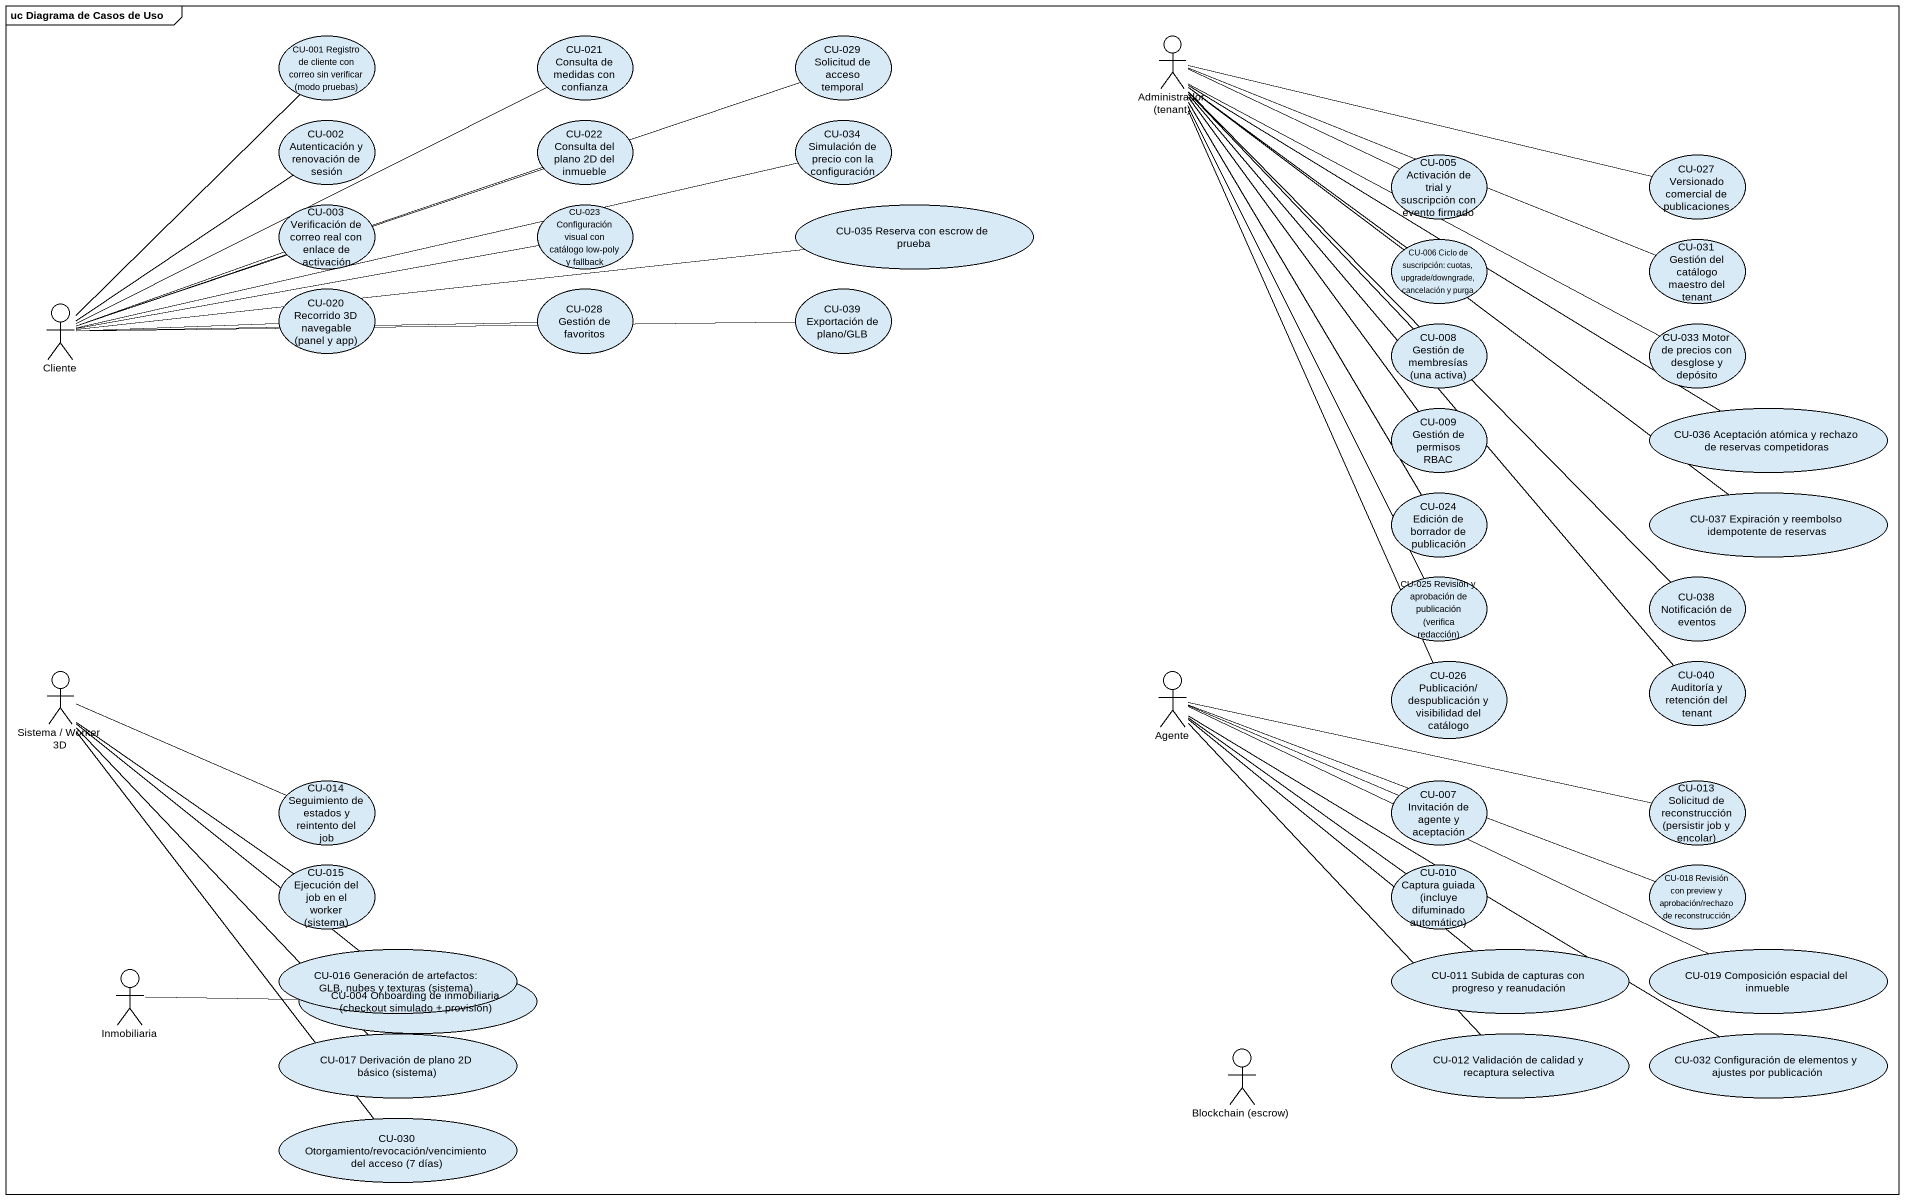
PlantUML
@startuml
mainframe uc Diagrama de Casos de Uso
usecase "CU-001 Registro de cliente con correo sin verificar (modo pruebas)" as CU_001_Registro_de_cliente
usecase "CU-021 Consulta de medidas con confianza" as CU_021_Consulta_de_medidas
usecase "CU-029 Solicitud de acceso temporal" as CU_029_Solicitud_de_acceso
actor "Administrador (tenant)" as Administrador_tenant
usecase "CU-002 Autenticación y renovación de sesión" as CU_002_Autenticación_y
usecase "CU-022 Consulta del plano 2D del inmueble" as CU_022_Consulta_del_plano
usecase "CU-034 Simulación de precio con la configuración" as CU_034_Simulación_de_precio
usecase "CU-005 Activación de trial y suscripción con evento firmado" as CU_005_Activación_de_trial
usecase "CU-027 Versionado comercial de publicaciones" as CU_027_Versionado_comercial
usecase "CU-003 Verificación de correo real con enlace de activación" as CU_003_Verificación_de
usecase "CU-023 Configuración visual con catálogo low-poly y fallback" as CU_023_Configuración_visual
usecase "CU-035 Reserva con escrow de prueba" as CU_035_Reserva_con_escrow
usecase "CU-006 Ciclo de suscripción: cuotas, upgrade/downgrade, cancelación y purga" as CU_006_Ciclo_de_suscripción
usecase "CU-031 Gestión del catálogo maestro del tenant" as CU_031_Gestión_del_catálogo
actor Cliente
usecase "CU-020 Recorrido 3D navegable (panel y app)" as CU_020_Recorrido_3D
usecase "CU-028 Gestión de favoritos" as CU_028_Gestión_de_favoritos
usecase "CU-039 Exportación de plano/GLB" as CU_039_Exportación_de_plano
usecase "CU-008 Gestión de membresías (una activa)" as CU_008_Gestión_de
usecase "CU-033 Motor de precios con desglose y depósito" as CU_033_Motor_de_precios_con
usecase "CU-009 Gestión de permisos RBAC" as CU_009_Gestión_de_permisos
usecase "CU-036 Aceptación atómica y rechazo de reservas competidoras" as CU_036_Aceptación_atómica_y
usecase "CU-024 Edición de borrador de publicación" as CU_024_Edición_de_borrador
usecase "CU-037 Expiración y reembolso idempotente de reservas" as CU_037_Expiración_y
usecase "CU-025 Revisión y aprobación de publicación (verifica redacción)" as CU_025_Revisión_y
usecase "CU-038 Notificación de eventos" as CU_038_Notificación_de
usecase "CU-026 Publicación/despublicación y visibilidad del catálogo" as CU_026_Publicación
usecase "CU-040 Auditoría y retención del tenant" as CU_040_Auditoría_y
actor "Sistema / Worker 3D" as Sistema_Worker_3D
actor Agente
usecase "CU-014 Seguimiento de estados y reintento del job" as CU_014_Seguimiento_de
usecase "CU-007 Invitación de agente y aceptación" as CU_007_Invitación_de_agente
usecase "CU-013 Solicitud de reconstrucción (persistir job y encolar)" as CU_013_Solicitud_de
usecase "CU-015 Ejecución del job en el worker (sistema)" as CU_015_Ejecución_del_job_en
usecase "CU-010 Captura guiada (incluye difuminado automático)" as CU_010_Captura_guiada
usecase "CU-018 Revisión con preview y aprobación/rechazo de reconstrucción" as CU_018_Revisión_con_preview
actor Inmobiliaria
usecase "CU-016 Generación de artefactos: GLB, nubes y texturas (sistema)" as CU_016_Generación_de
usecase "CU-004 Onboarding de inmobiliaria (checkout simulado + provisión)" as CU_004_Onboarding_de
usecase "CU-011 Subida de capturas con progreso y reanudación" as CU_011_Subida_de_capturas
usecase "CU-019 Composición espacial del inmueble" as CU_019_Composición_espacial
usecase "CU-017 Derivación de plano 2D básico (sistema)" as CU_017_Derivación_de_plano
actor "Blockchain (escrow)" as Blockchain_escrow
usecase "CU-012 Validación de calidad y recaptura selectiva" as CU_012_Validación_de
usecase "CU-032 Configuración de elementos y ajustes por publicación" as CU_032_Configuración_de
usecase "CU-030 Otorgamiento/revocación/vencimiento del acceso (7 días)" as CU_030_Otorgamiento
Administrador_tenant -right- CU_005_Activación_de_trial
Administrador_tenant -right- CU_027_Versionado_comercial
Administrador_tenant -- CU_006_Ciclo_de_suscripción
Administrador_tenant -right- CU_031_Gestión_del_catálogo
Administrador_tenant -- CU_008_Gestión_de
Administrador_tenant -right- CU_033_Motor_de_precios_con
Administrador_tenant -- CU_009_Gestión_de_permisos
Administrador_tenant -- CU_036_Aceptación_atómica_y
Administrador_tenant -- CU_024_Edición_de_borrador
Administrador_tenant -- CU_037_Expiración_y
Administrador_tenant -- CU_025_Revisión_y
Administrador_tenant -- CU_038_Notificación_de
Administrador_tenant -- CU_026_Publicación
Administrador_tenant -- CU_040_Auditoría_y
Cliente -up- CU_001_Registro_de_cliente
Cliente -right- CU_021_Consulta_de_medidas
Cliente -right- CU_029_Solicitud_de_acceso
Cliente -up- CU_002_Autenticación_y
Cliente -right- CU_022_Consulta_del_plano
Cliente -right- CU_034_Simulación_de_precio
Cliente -right- CU_003_Verificación_de
Cliente -right- CU_023_Configuración_visual
Cliente -right- CU_035_Reserva_con_escrow
Cliente -right- CU_020_Recorrido_3D
Cliente -right- CU_028_Gestión_de_favoritos
Cliente -right- CU_039_Exportación_de_plano
Sistema_Worker_3D -right- CU_014_Seguimiento_de
Sistema_Worker_3D -- CU_015_Ejecución_del_job_en
Sistema_Worker_3D -- CU_016_Generación_de
Sistema_Worker_3D -- CU_017_Derivación_de_plano
Sistema_Worker_3D -- CU_030_Otorgamiento
Agente -right- CU_007_Invitación_de_agente
Agente -right- CU_013_Solicitud_de
Agente -- CU_010_Captura_guiada
Agente -right- CU_018_Revisión_con_preview
Agente -- CU_011_Subida_de_capturas
Agente -right- CU_019_Composición_espacial
Agente -- CU_012_Validación_de
Agente -right- CU_032_Configuración_de
Inmobiliaria -right- CU_004_Onboarding_de
@enduml
